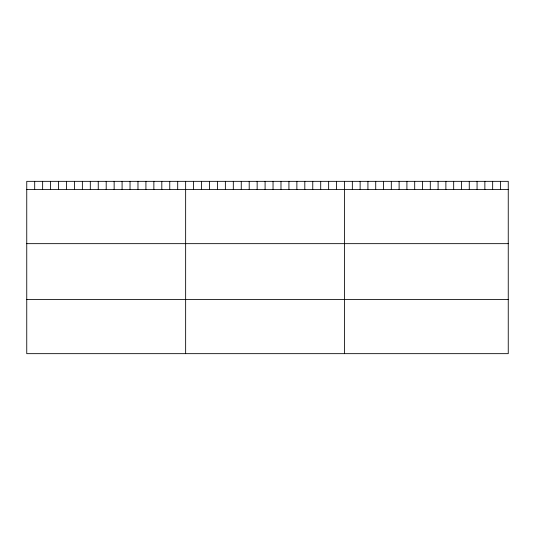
<?xml version="1.0" encoding="UTF-8"?>
<svg xmlns="http://www.w3.org/2000/svg" width="535" height="535" viewBox="0 0 535 535"><rect width="100%" height="100%" fill="white"/><g stroke="black" fill="none" stroke-linecap="round" stroke-linejoin="round"><path stroke-width="0.8" d="M508.25 189.484L508.25 353.662L26.75 353.662L26.75 181.338L508.25 181.338L508.25 189.484L26.75 189.484M26.75 243.659L508.25 243.659M26.75 299.486L508.25 299.486M500.452 181.338L500.452 189.484M492.661 181.338L492.661 189.484M484.864 181.338L484.864 189.484M477.066 181.338L477.066 189.484M469.269 181.338L469.269 189.484M461.478 181.338L461.478 189.484M453.68 181.338L453.68 189.484M445.882 181.338L445.882 189.484M438.091 181.338L438.091 189.484M430.294 181.338L430.294 189.484M422.496 181.338L422.496 189.484M414.699 181.338L414.699 189.484M406.908 181.338L406.908 189.484M399.11 181.338L399.11 189.484M391.312 181.338L391.312 189.484M383.521 181.338L383.521 189.484M375.724 181.338L375.724 189.484M367.926 181.338L367.926 189.484M360.129 181.338L360.129 189.484M352.338 181.338L352.338 189.484M344.54 181.338L344.54 353.662M336.595 181.338L336.595 189.484M328.65 181.338L328.65 189.484M320.706 181.338L320.706 189.484M312.761 181.338L312.761 189.484M304.816 181.338L304.816 189.484M296.871 181.338L296.871 189.484M288.927 181.338L288.927 189.484M280.982 181.338L280.982 189.484M273.037 181.338L273.037 189.484M265.092 181.338L265.092 189.484M257.148 181.338L257.148 189.484M249.203 181.338L249.203 189.484M241.258 181.338L241.258 189.484M233.313 181.338L233.313 189.484M225.369 181.338L225.369 189.484M217.424 181.338L217.424 189.484M209.479 181.338L209.479 189.484M201.535 181.338L201.535 189.484M193.59 181.338L193.59 189.484M185.645 181.338L185.645 353.662M177.7 181.338L177.7 189.484M169.755 181.338L169.755 189.484M161.811 181.338L161.811 189.484M153.866 181.338L153.866 189.484M145.921 181.338L145.921 189.484M137.976 181.338L137.976 189.484M130.032 181.338L130.032 189.484M122.087 181.338L122.087 189.484M114.142 181.338L114.142 189.484M106.198 181.338L106.198 189.484M98.253 181.338L98.253 189.484M90.308 181.338L90.308 189.484M82.363 181.338L82.363 189.484M74.418 181.338L74.418 189.484M66.474 181.338L66.474 189.484M58.529 181.338L58.529 189.484M50.584 181.338L50.584 189.484M42.639 181.338L42.639 189.484M34.695 181.338L34.695 189.484"/></g></svg>
